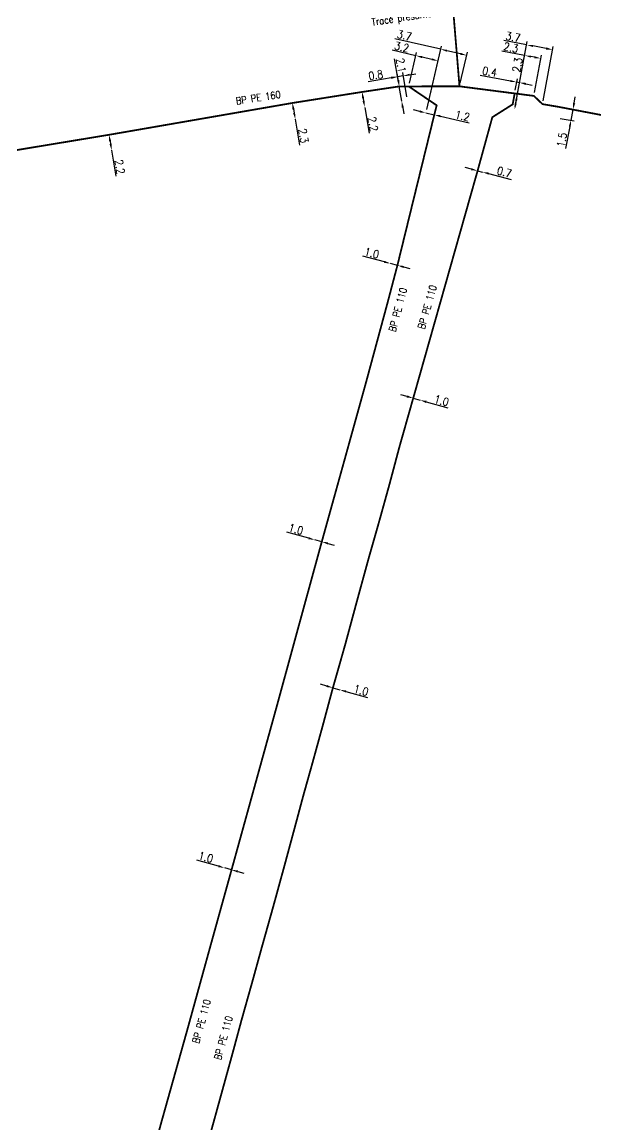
# Model space of a CAD drawing. Header units: millimetres. Extents: x 183997 to 185000, y 127999 to 129007.
# Drawn here: x 184091 to 184171.6, y 128411 to 128566 of the extents above; entities that cross this region are included whole.
import ezdxf
from ezdxf.enums import TextEntityAlignment as Align

# ---------------------------------------------------------------- set-up
doc = ezdxf.new("R2010")
doc.units = ezdxf.units.MM
doc.header["$PDMODE"] = 34
doc.linetypes.add('L_25_PE', pattern=[2000, 1000, 1000])
doc.layers.get('DEFPOINTS').update_dxf_attribs({"linetype": 'CONTINUOUS'})
doc.layers.add('L_150', color=1, linetype='CONTINUOUS')
doc.layers.add('L_170', color=7, linetype='CONTINUOUS')
doc.styles.get("Standard").update_dxf_attribs({"font": 'romans.shx', "width": 0.85})
doc.dimstyles.get("Standard").update_dxf_attribs({"dimtxt": 1.5, "dimasz": 1.2, "dimexe": 0.625, "dimexo": 0.625, "dimgap": 0.25, "dimtad": 1, "dimdec": 1, "dimzin": 0, "dimdsep": 46, "dimtxsty": 'Standard', "dimcen": -0.5, "dimadec": 0, "dimazin": 0, "dimtfac": 1, "dimtdec": 1, "dimtmove": 0, "dimatfit": 3, "dimfxl": 0, "dimtolj": 1, "dimtzin": 0, "dimarcsym": 0})

# ---------------------------------------------------------------- blocks, each defined once
blk = doc.blocks.new('*D1053')
at = {"layer": 'DEFPOINTS', "color": 0, "linetype": 'Continuous', "transparency": 16777216}
for p in [(184119.5, 128447.11), (184119.5, 128447.11), (184120.46, 128446.84)]:
    blk.add_point(p, dxfattribs=at)
at = {"layer": 'L_150', "color": 0, "linetype": 'Continuous', "lineweight": -2, "transparency": 16777216}
for p, q in [((184118.63, 128447.35), (184115.57, 128448.2)), ((184120.46, 128446.84), (184119.5, 128447.11)), ((184121.33, 128446.6), (184122.19, 128446.35))]:
    blk.add_line(p, q, dxfattribs=at)
at = {"layer": 'L_150', "color": 0, "linetype": 'Continuous', "transparency": 16777216}
for points in [[(184118.67, 128447.49), (184118.59, 128447.2), (184119.5, 128447.11)], [(184121.37, 128446.74), (184121.29, 128446.45), (184120.46, 128446.84)]]:
    blk.add_solid(points, dxfattribs=at)
at = {"layer": 'L_150', "color": 0, "linetype": 'Continuous', "transparency": 16777216, "insert": (184116.85, 128448.62), "char_height": 1.125, "attachment_point": 5, "rotation": 344.429}
blk.add_mtext('\\A1;1.0', dxfattribs=at)
blk = doc.blocks.new('*D580')
at = {"layer": 'DEFPOINTS', "color": 0, "linetype": 'Continuous', "transparency": 16777216}
for p in [(184138.8, 128556.16), (184139.16, 128553.99), (184139.16, 128553.99)]:
    blk.add_point(p, dxfattribs=at)
at = {"layer": 'L_150', "color": 0, "linetype": 'Continuous', "lineweight": -2, "transparency": 16777216}
for p, q in [((184138.95, 128555.28), (184139.01, 128554.88)), ((184139.16, 128553.99), (184139.77, 128550.36))]:
    blk.add_line(p, q, dxfattribs=at)
at = {"layer": 'L_150', "color": 0, "linetype": 'Continuous', "transparency": 16777216}
for points in [[(184139.09, 128555.3), (184138.8, 128555.25), (184138.8, 128556.16)], [(184139.16, 128554.91), (184138.86, 128554.86), (184139.16, 128553.99)]]:
    blk.add_solid(points, dxfattribs=at)
at = {"layer": 'L_150', "color": 0, "linetype": 'Continuous', "transparency": 16777216, "insert": (184140.31, 128551.65), "char_height": 1.125, "attachment_point": 5, "rotation": 279.5218}
blk.add_mtext('\\A1;2.2', dxfattribs=at)
blk = doc.blocks.new('*D581')
at = {"layer": 'DEFPOINTS', "color": 0, "linetype": 'Continuous', "transparency": 16777216}
for p in [(184103.25, 128550.14), (184103.61, 128547.97), (184103.61, 128547.97)]:
    blk.add_point(p, dxfattribs=at)
at = {"layer": 'L_150', "color": 0, "linetype": 'Continuous', "lineweight": -2, "transparency": 16777216}
for p, q in [((184103.4, 128549.25), (184103.46, 128548.86)), ((184103.61, 128547.97), (184104.22, 128544.33))]:
    blk.add_line(p, q, dxfattribs=at)
at = {"layer": 'L_150', "color": 0, "linetype": 'Continuous', "transparency": 16777216}
for points in [[(184103.55, 128549.28), (184103.25, 128549.23), (184103.25, 128550.14)], [(184103.61, 128548.88), (184103.32, 128548.83), (184103.61, 128547.97)]]:
    blk.add_solid(points, dxfattribs=at)
at = {"layer": 'L_150', "color": 0, "linetype": 'Continuous', "transparency": 16777216, "insert": (184104.77, 128545.63), "char_height": 1.125, "attachment_point": 5, "rotation": 279.5125}
blk.add_mtext('\\A1;2.2', dxfattribs=at)
blk = doc.blocks.new('*D584')
at = {"layer": 'DEFPOINTS', "color": 0, "linetype": 'Continuous', "transparency": 16777216}
for p in [(184129.01, 128554.61), (184129.4, 128552.34), (184129.4, 128552.34)]:
    blk.add_point(p, dxfattribs=at)
at = {"layer": 'L_150', "color": 0, "linetype": 'Continuous', "lineweight": -2, "transparency": 16777216}
for p, q in [((184129.16, 128553.72), (184129.25, 128553.23)), ((184129.4, 128552.34), (184130.02, 128548.7))]:
    blk.add_line(p, q, dxfattribs=at)
at = {"layer": 'L_150', "color": 0, "linetype": 'Continuous', "transparency": 16777216}
for points in [[(184129.31, 128553.74), (184129.01, 128553.69), (184129.01, 128554.61)], [(184129.39, 128553.25), (184129.1, 128553.2), (184129.4, 128552.34)]]:
    blk.add_solid(points, dxfattribs=at)
at = {"layer": 'L_150', "color": 0, "linetype": 'Continuous', "transparency": 16777216, "insert": (184130.56, 128550), "char_height": 1.125, "attachment_point": 5, "rotation": 279.75}
blk.add_mtext('\\A1;2.3', dxfattribs=at)
blk = doc.blocks.new('*D599')
at = {"layer": 'DEFPOINTS', "color": 0, "linetype": 'Continuous', "transparency": 16777216}
for p in [(184166.42, 128554.06), (184168.4, 128553.69), (184166.14, 128552.54)]:
    blk.add_point(p, dxfattribs=at)
at = {"layer": 'L_150', "color": 0, "linetype": 'Continuous', "lineweight": -2, "transparency": 16777216}
for p, q in [((184168.57, 128554.58), (184168.73, 128555.46)), ((184166.88, 128553.98), (184168.86, 128553.61)), ((184168.4, 128553.69), (184168.12, 128552.17)), ((184166.6, 128552.45), (184168.58, 128552.09)), ((184167.95, 128551.29), (184167.37, 128548.2))]:
    blk.add_line(p, q, dxfattribs=at)
at = {"layer": 'L_150', "color": 0, "linetype": 'Continuous', "transparency": 16777216}
for points in [[(184168.42, 128554.61), (184168.72, 128554.55), (184168.4, 128553.69)], [(184167.81, 128551.31), (184168.1, 128551.26), (184168.12, 128552.17)]]:
    blk.add_solid(points, dxfattribs=at)
at = {"layer": 'L_150', "color": 0, "linetype": 'Continuous', "transparency": 16777216, "insert": (184166.84, 128549.43), "char_height": 1.125, "attachment_point": 5, "rotation": 79.4092}
blk.add_mtext('\\A1;1.5', dxfattribs=at)
blk = doc.blocks.new('*D607')
at = {"layer": 'DEFPOINTS', "color": 0, "linetype": 'Continuous', "transparency": 16777216}
for p in [(184160.62, 128555.9), (184160.2, 128553.64), (184160.2, 128553.64)]:
    blk.add_point(p, dxfattribs=at)
at = {"layer": 'L_150', "color": 0, "linetype": 'Continuous', "lineweight": -2, "transparency": 16777216}
for p, q in [((184160.62, 128555.9), (184161.57, 128560.99)), ((184160.37, 128554.52), (184160.46, 128555.02))]:
    blk.add_line(p, q, dxfattribs=at)
at = {"layer": 'L_150', "color": 0, "linetype": 'Continuous', "transparency": 16777216}
for points in [[(184160.31, 128555.04), (184160.61, 128554.99), (184160.62, 128555.9)], [(184160.22, 128554.55), (184160.51, 128554.5), (184160.2, 128553.64)]]:
    blk.add_solid(points, dxfattribs=at)
at = {"layer": 'L_150', "color": 0, "linetype": 'Continuous', "transparency": 16777216, "insert": (184160.61, 128559.96), "char_height": 1.125, "attachment_point": 5, "rotation": 79.4891}
blk.add_mtext('\\A1;2.3', dxfattribs=at)
blk = doc.blocks.new('*D608')
at = {"layer": 'DEFPOINTS', "color": 0, "linetype": 'Continuous', "transparency": 16777216}
for p in [(184147.76, 128553.22), (184147.76, 128553.22), (184148.93, 128552.95)]:
    blk.add_point(p, dxfattribs=at)
at = {"layer": 'L_150', "color": 0, "linetype": 'Continuous', "lineweight": -2, "transparency": 16777216}
for p, q in [((184146.89, 128553.42), (184146.01, 128553.63)), ((184147.76, 128553.22), (184148.93, 128552.95)), ((184149.81, 128552.75), (184153.82, 128551.82))]:
    blk.add_line(p, q, dxfattribs=at)
at = {"layer": 'L_150', "color": 0, "linetype": 'Continuous', "transparency": 16777216}
for points in [[(184146.92, 128553.57), (184146.85, 128553.28), (184147.76, 128553.22)], [(184149.84, 128552.89), (184149.77, 128552.6), (184148.93, 128552.95)]]:
    blk.add_solid(points, dxfattribs=at)
at = {"layer": 'L_150', "color": 0, "linetype": 'Continuous', "transparency": 16777216, "insert": (184152.89, 128552.8), "char_height": 1.125, "attachment_point": 5, "rotation": 346.957}
blk.add_mtext('\\A1;1.2', dxfattribs=at)
blk = doc.blocks.new('*D609')
at = {"layer": 'DEFPOINTS', "color": 0, "linetype": 'Continuous', "transparency": 16777216}
for p in [(184160.52, 128557.53), (184160.22, 128555.95), (184160.2, 128553.64)]:
    blk.add_point(p, dxfattribs=at)
at = {"layer": 'L_150', "color": 0, "linetype": 'Continuous', "lineweight": -2, "transparency": 16777216}
for p, q in [((184159.63, 128557.69), (184155.38, 128558.48)), ((184160.29, 128554.1), (184161, 128557.92)), ((184160.31, 128556.41), (184160.6, 128557.99)), ((184160.91, 128557.46), (184160.52, 128557.53)), ((184161.8, 128557.29), (184162.68, 128557.13))]:
    blk.add_line(p, q, dxfattribs=at)
at = {"layer": 'L_150', "color": 0, "linetype": 'Continuous', "transparency": 16777216}
for points in [[(184159.66, 128557.84), (184159.61, 128557.55), (184160.52, 128557.53)], [(184161.82, 128557.44), (184161.77, 128557.14), (184160.91, 128557.46)]]:
    blk.add_solid(points, dxfattribs=at)
at = {"layer": 'L_150', "color": 0, "linetype": 'Continuous', "transparency": 16777216, "insert": (184156.71, 128559), "char_height": 1.125, "attachment_point": 5, "rotation": 349.489}
blk.add_mtext('\\A1;0.4', dxfattribs=at)
blk = doc.blocks.new('*D611')
at = {"layer": 'DEFPOINTS', "color": 0, "linetype": 'Continuous', "transparency": 16777216}
for p in [(184142.79, 128532.05), (184142.79, 128532.05), (184143.75, 128531.79)]:
    blk.add_point(p, dxfattribs=at)
at = {"layer": 'L_150', "color": 0, "linetype": 'Continuous', "lineweight": -2, "transparency": 16777216}
for p, q in [((184141.92, 128532.28), (184138.88, 128533.08)), ((184143.75, 128531.79), (184142.79, 128532.05)), ((184144.62, 128531.56), (184145.49, 128531.33))]:
    blk.add_line(p, q, dxfattribs=at)
at = {"layer": 'L_150', "color": 0, "linetype": 'Continuous', "transparency": 16777216}
for points in [[(184141.95, 128532.42), (184141.88, 128532.13), (184142.79, 128532.05)], [(184144.66, 128531.71), (184144.58, 128531.42), (184143.75, 128531.79)]]:
    blk.add_solid(points, dxfattribs=at)
at = {"layer": 'L_150', "color": 0, "linetype": 'Continuous', "transparency": 16777216, "insert": (184140.15, 128533.52), "char_height": 1.125, "attachment_point": 5, "rotation": 345.1778}
blk.add_mtext('\\A1;1.0', dxfattribs=at)
blk = doc.blocks.new('*D612')
at = {"layer": 'DEFPOINTS', "color": 0, "linetype": 'Continuous', "transparency": 16777216}
for p in [(184155.01, 128545.08), (184155.69, 128544.91), (184155.69, 128544.91)]:
    blk.add_point(p, dxfattribs=at)
at = {"layer": 'L_150', "color": 0, "linetype": 'Continuous', "lineweight": -2, "transparency": 16777216}
for p, q in [((184154.14, 128545.31), (184153.27, 128545.53)), ((184155.01, 128545.08), (184155.69, 128544.91)), ((184156.56, 128544.69), (184159.74, 128543.88))]:
    blk.add_line(p, q, dxfattribs=at)
at = {"layer": 'L_150', "color": 0, "linetype": 'Continuous', "transparency": 16777216}
for points in [[(184154.17, 128545.45), (184154.1, 128545.16), (184155.01, 128545.08)], [(184156.6, 128544.83), (184156.52, 128544.54), (184155.69, 128544.91)]]:
    blk.add_solid(points, dxfattribs=at)
at = {"layer": 'L_150', "color": 0, "linetype": 'Continuous', "transparency": 16777216, "insert": (184158.77, 128544.9), "char_height": 1.125, "attachment_point": 5, "rotation": 345.6879}
blk.add_mtext('\\A1;0.7', dxfattribs=at)
blk = doc.blocks.new('*D613')
at = {"layer": 'DEFPOINTS', "color": 0, "linetype": 'Continuous', "transparency": 16777216}
for p in [(184132.16, 128493.21), (184132.16, 128493.21), (184133.13, 128492.95)]:
    blk.add_point(p, dxfattribs=at)
at = {"layer": 'L_150', "color": 0, "linetype": 'Continuous', "lineweight": -2, "transparency": 16777216}
for p, q in [((184131.29, 128493.44), (184128.22, 128494.27)), ((184133.13, 128492.95), (184132.16, 128493.21)), ((184133.99, 128492.71), (184134.86, 128492.48))]:
    blk.add_line(p, q, dxfattribs=at)
at = {"layer": 'L_150', "color": 0, "linetype": 'Continuous', "transparency": 16777216}
for points in [[(184131.33, 128493.59), (184131.25, 128493.3), (184132.16, 128493.21)], [(184134.03, 128492.86), (184133.96, 128492.57), (184133.13, 128492.95)]]:
    blk.add_solid(points, dxfattribs=at)
at = {"layer": 'L_150', "color": 0, "linetype": 'Continuous', "transparency": 16777216, "insert": (184129.5, 128494.71), "char_height": 1.125, "attachment_point": 5, "rotation": 344.8549}
blk.add_mtext('\\A1;1.0', dxfattribs=at)
blk = doc.blocks.new('*D614')
at = {"layer": 'DEFPOINTS', "color": 0, "linetype": 'Continuous', "transparency": 16777216}
for p in [(184134.69, 128472.42), (184135.65, 128472.15), (184135.65, 128472.15)]:
    blk.add_point(p, dxfattribs=at)
at = {"layer": 'L_150', "color": 0, "linetype": 'Continuous', "lineweight": -2, "transparency": 16777216}
for p, q in [((184133.82, 128472.67), (184132.96, 128472.91)), ((184134.69, 128472.42), (184135.65, 128472.15)), ((184136.52, 128471.9), (184139.54, 128471.04))]:
    blk.add_line(p, q, dxfattribs=at)
at = {"layer": 'L_150', "color": 0, "linetype": 'Continuous', "transparency": 16777216}
for points in [[(184133.86, 128472.81), (184133.78, 128472.52), (184134.69, 128472.42)], [(184136.56, 128472.04), (184136.47, 128471.76), (184135.65, 128472.15)]]:
    blk.add_solid(points, dxfattribs=at)
at = {"layer": 'L_150', "color": 0, "linetype": 'Continuous', "transparency": 16777216, "insert": (184138.66, 128472.07), "char_height": 1.125, "attachment_point": 5, "rotation": 344.0792}
blk.add_mtext('\\A1;1.0', dxfattribs=at)
blk = doc.blocks.new('*D615')
at = {"layer": 'DEFPOINTS', "color": 0, "linetype": 'Continuous', "transparency": 16777216}
for p in [(184145.97, 128513.12), (184146.93, 128512.85), (184146.93, 128512.85)]:
    blk.add_point(p, dxfattribs=at)
at = {"layer": 'L_150', "color": 0, "linetype": 'Continuous', "lineweight": -2, "transparency": 16777216}
for p, q in [((184145.1, 128513.36), (184144.24, 128513.6)), ((184145.97, 128513.12), (184146.93, 128512.85)), ((184147.8, 128512.6), (184150.82, 128511.75))]:
    blk.add_line(p, q, dxfattribs=at)
at = {"layer": 'L_150', "color": 0, "linetype": 'Continuous', "transparency": 16777216}
for points in [[(184145.14, 128513.51), (184145.06, 128513.22), (184145.97, 128513.12)], [(184147.84, 128512.75), (184147.76, 128512.46), (184146.93, 128512.85)]]:
    blk.add_solid(points, dxfattribs=at)
at = {"layer": 'L_150', "color": 0, "linetype": 'Continuous', "transparency": 16777216, "insert": (184149.95, 128512.78), "char_height": 1.125, "attachment_point": 5, "rotation": 344.3067}
blk.add_mtext('\\A1;1.0', dxfattribs=at)
blk = doc.blocks.new('*D620')
at = {"layer": 'DEFPOINTS', "color": 0, "linetype": 'Continuous', "transparency": 16777216}
for p in [(184144.57, 128558.42), (184144.01, 128556.94), (184145.15, 128555)]:
    blk.add_point(p, dxfattribs=at)
at = {"layer": 'L_150', "color": 0, "linetype": 'Continuous', "lineweight": -2, "transparency": 16777216}
for p, q in [((184142.89, 128558.14), (184139.66, 128557.6)), ((184143.93, 128557.4), (184143.7, 128558.75)), ((184144.57, 128558.42), (184143.78, 128558.29)), ((184145.07, 128555.46), (184144.49, 128558.89)), ((184145.46, 128558.57), (184146.35, 128558.72))]:
    blk.add_line(p, q, dxfattribs=at)
at = {"layer": 'L_150', "color": 0, "linetype": 'Continuous', "transparency": 16777216}
for points in [[(184142.87, 128558.29), (184142.92, 128558), (184143.78, 128558.29)], [(184145.43, 128558.72), (184145.48, 128558.43), (184144.57, 128558.42)]]:
    blk.add_solid(points, dxfattribs=at)
at = {"layer": 'L_150', "color": 0, "linetype": 'Continuous', "transparency": 16777216, "insert": (184140.71, 128558.54), "char_height": 1.125, "attachment_point": 5, "rotation": 9.5218}
blk.add_mtext('\\A1;0.8', dxfattribs=at)
blk = doc.blocks.new('*D623')
at = {"layer": 'DEFPOINTS', "color": 0, "linetype": 'Continuous', "transparency": 16777216}
for p in [(184144.01, 128556.94), (184144.36, 128554.87), (184144.36, 128554.87)]:
    blk.add_point(p, dxfattribs=at)
at = {"layer": 'L_150', "color": 0, "linetype": 'Continuous', "lineweight": -2, "transparency": 16777216}
for p, q in [((184143.86, 128557.82), (184143.36, 128560.82)), ((184144.36, 128554.87), (184144.01, 128556.94)), ((184144.51, 128553.98), (184144.65, 128553.09))]:
    blk.add_line(p, q, dxfattribs=at)
at = {"layer": 'L_150', "color": 0, "linetype": 'Continuous', "transparency": 16777216}
for points in [[(184144.01, 128557.85), (184143.71, 128557.8), (184144.01, 128556.94)], [(184144.65, 128554), (184144.36, 128553.95), (184144.36, 128554.87)]]:
    blk.add_solid(points, dxfattribs=at)
at = {"layer": 'L_150', "color": 0, "linetype": 'Continuous', "transparency": 16777216, "insert": (184144.27, 128559.9), "char_height": 1.125, "attachment_point": 5, "rotation": 279.5218}
blk.add_mtext('\\A1;2.1', dxfattribs=at)
blk = doc.blocks.new('*D662')
at = {"layer": 'DEFPOINTS', "color": 0, "linetype": 'Continuous', "transparency": 16777216}
for p in [(184161.9, 128562.78), (184160.2, 128553.64), (184164.12, 128554.45)]:
    blk.add_point(p, dxfattribs=at)
at = {"layer": 'L_150', "color": 0, "linetype": 'Continuous', "lineweight": -2, "transparency": 16777216}
for p, q in [((184161.9, 128562.78), (184158.68, 128563.38)), ((184160.29, 128554.1), (184161.98, 128563.24)), ((184164.65, 128562.27), (184162.78, 128562.62)), ((184164.2, 128554.91), (184165.62, 128562.57))]:
    blk.add_line(p, q, dxfattribs=at)
at = {"layer": 'L_150', "color": 0, "linetype": 'Continuous', "transparency": 16777216}
for points in [[(184162.81, 128562.77), (184162.76, 128562.47), (184161.9, 128562.78)], [(184164.68, 128562.42), (184164.62, 128562.12), (184165.54, 128562.11)]]:
    blk.add_solid(points, dxfattribs=at)
at = {"layer": 'L_150', "color": 0, "linetype": 'Continuous', "transparency": 16777216, "insert": (184159.98, 128563.9), "char_height": 1.125, "attachment_point": 5, "rotation": 349.489}
blk.add_mtext('\\A1;3.7', dxfattribs=at)
blk = doc.blocks.new('*D666')
at = {"layer": 'DEFPOINTS', "color": 0, "linetype": 'Continuous', "transparency": 16777216}
for p in [(184161.62, 128561.29), (184162.91, 128555.61), (184160.2, 128553.64)]:
    blk.add_point(p, dxfattribs=at)
at = {"layer": 'L_150', "color": 0, "linetype": 'Continuous', "lineweight": -2, "transparency": 16777216}
for p, q in [((184161.62, 128561.29), (184158.4, 128561.88)), ((184160.29, 128554.1), (184161.71, 128561.75)), ((184162.99, 128556.07), (184163.97, 128561.33)), ((184163, 128561.03), (184162.51, 128561.12))]:
    blk.add_line(p, q, dxfattribs=at)
at = {"layer": 'L_150', "color": 0, "linetype": 'Continuous', "transparency": 16777216}
for points in [[(184162.53, 128561.27), (184162.48, 128560.98), (184161.62, 128561.29)], [(184163.03, 128561.18), (184162.97, 128560.88), (184163.89, 128560.87)]]:
    blk.add_solid(points, dxfattribs=at)
at = {"layer": 'L_150', "color": 0, "linetype": 'Continuous', "transparency": 16777216, "insert": (184159.7, 128562.41), "char_height": 1.125, "attachment_point": 5, "rotation": 349.489}
blk.add_mtext('\\A1;2.3', dxfattribs=at)
blk = doc.blocks.new('*D669')
at = {"layer": 'DEFPOINTS', "color": 0, "linetype": 'Continuous', "transparency": 16777216}
for p in [(184149.46, 128560.54), (184145.34, 128556.94), (184147.76, 128553.22)]:
    blk.add_point(p, dxfattribs=at)
at = {"layer": 'L_150', "color": 0, "linetype": 'Continuous', "lineweight": -2, "transparency": 16777216}
for p, q in [((184146.34, 128561.26), (184143.03, 128562.03)), ((184145.44, 128557.39), (184146.45, 128561.72)), ((184148.58, 128560.74), (184147.22, 128561.06)), ((184147.87, 128553.68), (184149.56, 128561))]:
    blk.add_line(p, q, dxfattribs=at)
at = {"layer": 'L_150', "color": 0, "linetype": 'Continuous', "transparency": 16777216}
for points in [[(184147.25, 128561.2), (184147.18, 128560.91), (184146.34, 128561.26)], [(184148.61, 128560.89), (184148.55, 128560.6), (184149.46, 128560.54)]]:
    blk.add_solid(points, dxfattribs=at)
at = {"layer": 'L_150', "color": 0, "linetype": 'Continuous', "transparency": 16777216, "insert": (184144.36, 128562.49), "char_height": 1.125, "attachment_point": 5, "rotation": 346.957}
blk.add_mtext('\\A1;3.2', dxfattribs=at)
blk = doc.blocks.new('*D671')
at = {"layer": 'DEFPOINTS', "color": 0, "linetype": 'Continuous', "transparency": 16777216}
for p in [(184149.83, 128562.16), (184152.47, 128556.95), (184147.76, 128553.22)]:
    blk.add_point(p, dxfattribs=at)
at = {"layer": 'L_150', "color": 0, "linetype": 'Continuous', "lineweight": -2, "transparency": 16777216}
for p, q in [((184149.83, 128562.16), (184143.41, 128563.64)), ((184147.87, 128553.68), (184149.94, 128562.61)), ((184152.6, 128561.51), (184150.71, 128561.95)), ((184152.58, 128557.41), (184153.59, 128561.77))]:
    blk.add_line(p, q, dxfattribs=at)
at = {"layer": 'L_150', "color": 0, "linetype": 'Continuous', "transparency": 16777216}
for points in [[(184150.74, 128562.1), (184150.68, 128561.81), (184149.83, 128562.16)], [(184152.64, 128561.66), (184152.57, 128561.37), (184153.48, 128561.31)]]:
    blk.add_solid(points, dxfattribs=at)
at = {"layer": 'L_150', "color": 0, "linetype": 'Continuous', "transparency": 16777216, "insert": (184144.74, 128564.11), "char_height": 1.125, "attachment_point": 5, "rotation": 346.957}
blk.add_mtext('\\A1;3.7', dxfattribs=at)

msp = doc.modelspace()

# ---------------------------------------------------------------- linework, layer by layer
at = {"layer": 'L_150', "linetype": 'L_25_PE', "const_width": 0.25, "flags": 128}
for points in [[(184152.47, 128556.95), (184151.21, 128572.21), (184151.32, 128572.3), (184152.21, 128572.93), (184153.31, 128573.85), (184153.8, 128574.39), (184154.49, 128575.55), (184155.26, 128579.71), (184155.7, 128582.15), (184158.35, 128596.72), (184158.74, 128598.87), (184158.74, 128598.87), (184158.74, 128598.87), (184161.26, 128614.15), (184161.42, 128615.13), (184161.94, 128618.25), (184161.87, 128618.85)], [(184380.58, 128514.48), (184379.5, 128514.67), (184378.95, 128514.47), (184378.66, 128514.52), (184378.33, 128514.58), (184332.4, 128523.39), (184318.59, 128525.98), (184305.19, 128528.42), (184298.05, 128529.83), (184280.48, 128533.01), (184268.68, 128535.36), (184249.96, 128538.84), (184238.34, 128541.03), (184237.09, 128541.15), (184236.17, 128541.13), (184233.94, 128541.14), (184230.94, 128541.71), (184208.44, 128546.02), (184166.42, 128554.06), (184164.12, 128554.45), (184162.91, 128555.61), (184160.62, 128555.9), (184160.22, 128555.95), (184152.47, 128556.95), (184145.34, 128556.94), (184144.01, 128556.94), (184138.8, 128556.16), (184129.01, 128554.61), (184103.25, 128550.14), (184072.39, 128545.03), (184070.12, 128544.66), (184067.72, 128544.46), (184055.88, 128542.21), (184007.38, 128533.99), (184000, 128532.7)]]:
    msp.add_lwpolyline(points, dxfattribs=at)
for points in [[(184000, 128311.56), (184003.2, 128310.36), (184025.4, 128302.32), (184042.35, 128295.86), (184053.29, 128291.85), (184059.71, 128289.94), (184060.48, 128289.71), (184063.45, 128288.83), (184064.97, 128288.3), (184065.16, 128288.24), (184065.16, 128288.24), (184065.16, 128288.24), (184065.9, 128288.93), (184066.1, 128289.39), (184066.71, 128290.88), (184071.68, 128302.9), (184074.24, 128309.51), (184074.51, 128310.63), (184075.73, 128313.5), (184085.85, 128317.92), (184086.02, 128318.49), (184087.49, 128323.54), (184087.69, 128324.26), (184087.83, 128324.74), (184088.14, 128325.85), (184087.6, 128326.83), (184087.6, 128326.83), (184087.75, 128327.46), (184089.33, 128333.9), (184091.04, 128340.06), (184092.78, 128346.43), (184096.22, 128359.1), (184097.87, 128365.15), (184100.85, 128376), (184102.67, 128382.45), (184104.19, 128388.21), (184105.76, 128393.97), (184107.5, 128400.02), (184110.55, 128411.18), (184114.24, 128424.34), (184117.37, 128435.69), (184120.46, 128446.84), (184123.57, 128458.1, 0.000027), (184123.57, 128458.1), (184126.83, 128469.9), (184129.94, 128481.29), (184133.13, 128492.95), (184136.44, 128504.87, 0.000105), (184136.44, 128504.87), (184139.34, 128515.33), (184142.34, 128526.44), (184143.75, 128531.79), (184148.93, 128552.95), (184149.26, 128554.28), (184145.34, 128556.94)], [(184093.69, 128322.75), (184094.2, 128324.77), (184096.67, 128334.08), (184097.83, 128338.26), (184101.99, 128353.62), (184103.35, 128358.41), (184105.15, 128365.26), (184106.83, 128371.12), (184108.38, 128376.8), (184109.99, 128382.72), (184111.61, 128388.34), (184113.21, 128394.21), (184114.8, 128400.03), (184116.42, 128405.89), (184117.99, 128411.57), (184119.48, 128416.98, -0.000117), (184119.48, 128416.98), (184120.59, 128421.01), (184121.86, 128425.72), (184123.37, 128431.09), (184124.66, 128435.78), (184126.31, 128441.66), (184127.89, 128447.43), (184129.45, 128453.21), (184130.56, 128457.36), (184131.77, 128461.67), (184133.25, 128467.05), (184134.69, 128472.42), (184136.39, 128478.39), (184137.92, 128484.06), (184139.59, 128490.18), (184141.25, 128496.02), (184142.65, 128501.07), (184144.03, 128506.27), (184145.97, 128513.12), (184155.01, 128545.08), (184157.08, 128552.61), (184159.94, 128554.42), (184160.22, 128555.95)]]:
    msp.add_lwpolyline(points, format="xyb", dxfattribs=at)

# ---------------------------------------------------------------- texts
at = {"layer": 'L_150', "linetype": 'Continuous', "width": 0.85}
for s, rotation, p in [('BP PE 160', 8.7219, (184124.21, 128555.36)), ('BP PE 110', 74.2081, (184147.94, 128525.93)), ('BP PE 110', 75.0289, (184143.81, 128525.55)), ('BP PE 110', 74.576, (184116.24, 128425.54)), ('BP PE 110', 74.532, (184119.31, 128423.22))]:
    msp.add_text(s, height=1, rotation=rotation, dxfattribs=at).set_placement(p, align=Align.MIDDLE)
at = {"layer": 'L_170', "linetype": 'Continuous', "width": 0.85}
msp.add_text('Tracé présumé', height=1, rotation=8.6491, dxfattribs=at).set_placement((184140.22, 128565.47))

# ---------------------------------------------------------------- dimensions: what is measured, and where the dimension line sits
at = {"layer": 'L_150', "linetype": 'Continuous'}
for base, p1, p2, angle, picture, middle, dimtype in [((184149.83, 128562.16), (184152.47, 128556.95), (184147.76, 128553.22), 346.957, '*D671', (184144.57, 128563.38), 160), ((184161.9, 128562.78), (184164.12, 128554.45), (184160.2, 128553.64), 349.489, '*D662', (184159.84, 128563.16), 160), ((184149.46, 128560.54), (184145.34, 128556.94), (184147.76, 128553.22), 166.957, '*D669', (184144.19, 128561.76), 160), ((184161.62, 128561.29), (184162.91, 128555.61), (184160.2, 128553.64), 349.489, '*D666', (184159.57, 128561.67), 160), ((184144.36, 128554.87), (184144.01, 128556.94), (184144.36, 128554.87), 99.5218, '*D623', (184143.53, 128559.78), 160), ((184160.52, 128557.53), (184160.2, 128553.64), (184160.22, 128555.95), 349.489, '*D609', (184156.57, 128558.26), 160), ((184160.2, 128553.64), (184160.62, 128555.9), (184160.2, 128553.64), 79.4891, '*D607', (184161.35, 128559.82), 160), ((184144.57, 128558.42), (184144.01, 128556.94), (184145.15, 128555), 189.5218, '*D620', (184140.83, 128557.8), 160), ((184139.16, 128553.99), (184138.8, 128556.16), (184139.16, 128553.99), 279.5218, '*D580', (184139.57, 128551.53), 161), ((184168.4, 128553.69), (184166.14, 128552.54), (184166.42, 128554.06), 79.4092, '*D599', (184167.58, 128549.3), 161), ((184129.4, 128552.34), (184129.01, 128554.61), (184129.4, 128552.34), 279.75, '*D584', (184129.82, 128549.87), 161), ((184147.76, 128553.22), (184148.93, 128552.95), (184147.76, 128553.22), 346.957, '*D608', (184152.73, 128552.07), 160), ((184103.61, 128547.97), (184103.25, 128550.14), (184103.61, 128547.97), 279.5125, '*D581', (184104.03, 128545.5), 161), ((184155.69, 128544.91), (184155.01, 128545.08), (184155.69, 128544.91), 165.6879, '*D612', (184158.58, 128544.17), 160), ((184142.79, 128532.05), (184143.75, 128531.79), (184142.79, 128532.05), 345.1778, '*D611', (184139.96, 128532.79), 160), ((184146.93, 128512.85), (184145.97, 128513.12), (184146.93, 128512.85), 164.3067, '*D615', (184149.74, 128512.06), 160), ((184132.16, 128493.21), (184133.13, 128492.95), (184132.16, 128493.21), 344.8549, '*D613', (184129.31, 128493.98), 160), ((184135.65, 128472.15), (184134.69, 128472.42), (184135.65, 128472.15), 164.0792, '*D614', (184138.46, 128471.35), 160), ((184119.5, 128447.11), (184120.46, 128446.84), (184119.5, 128447.11), 344.429, '*D1053', (184116.65, 128447.9), 160)]:
    dim = msp.add_linear_dim(base=base, p1=p1, p2=p2, angle=angle, dimstyle='Standard', override={"dimscale": 0.75}, dxfattribs=at)
    dim.commit()
    dim.dimension.update_dxf_attribs({"geometry": picture, "text_midpoint": middle, "dimtype": dimtype})

doc.saveas('drawing.dxf')
